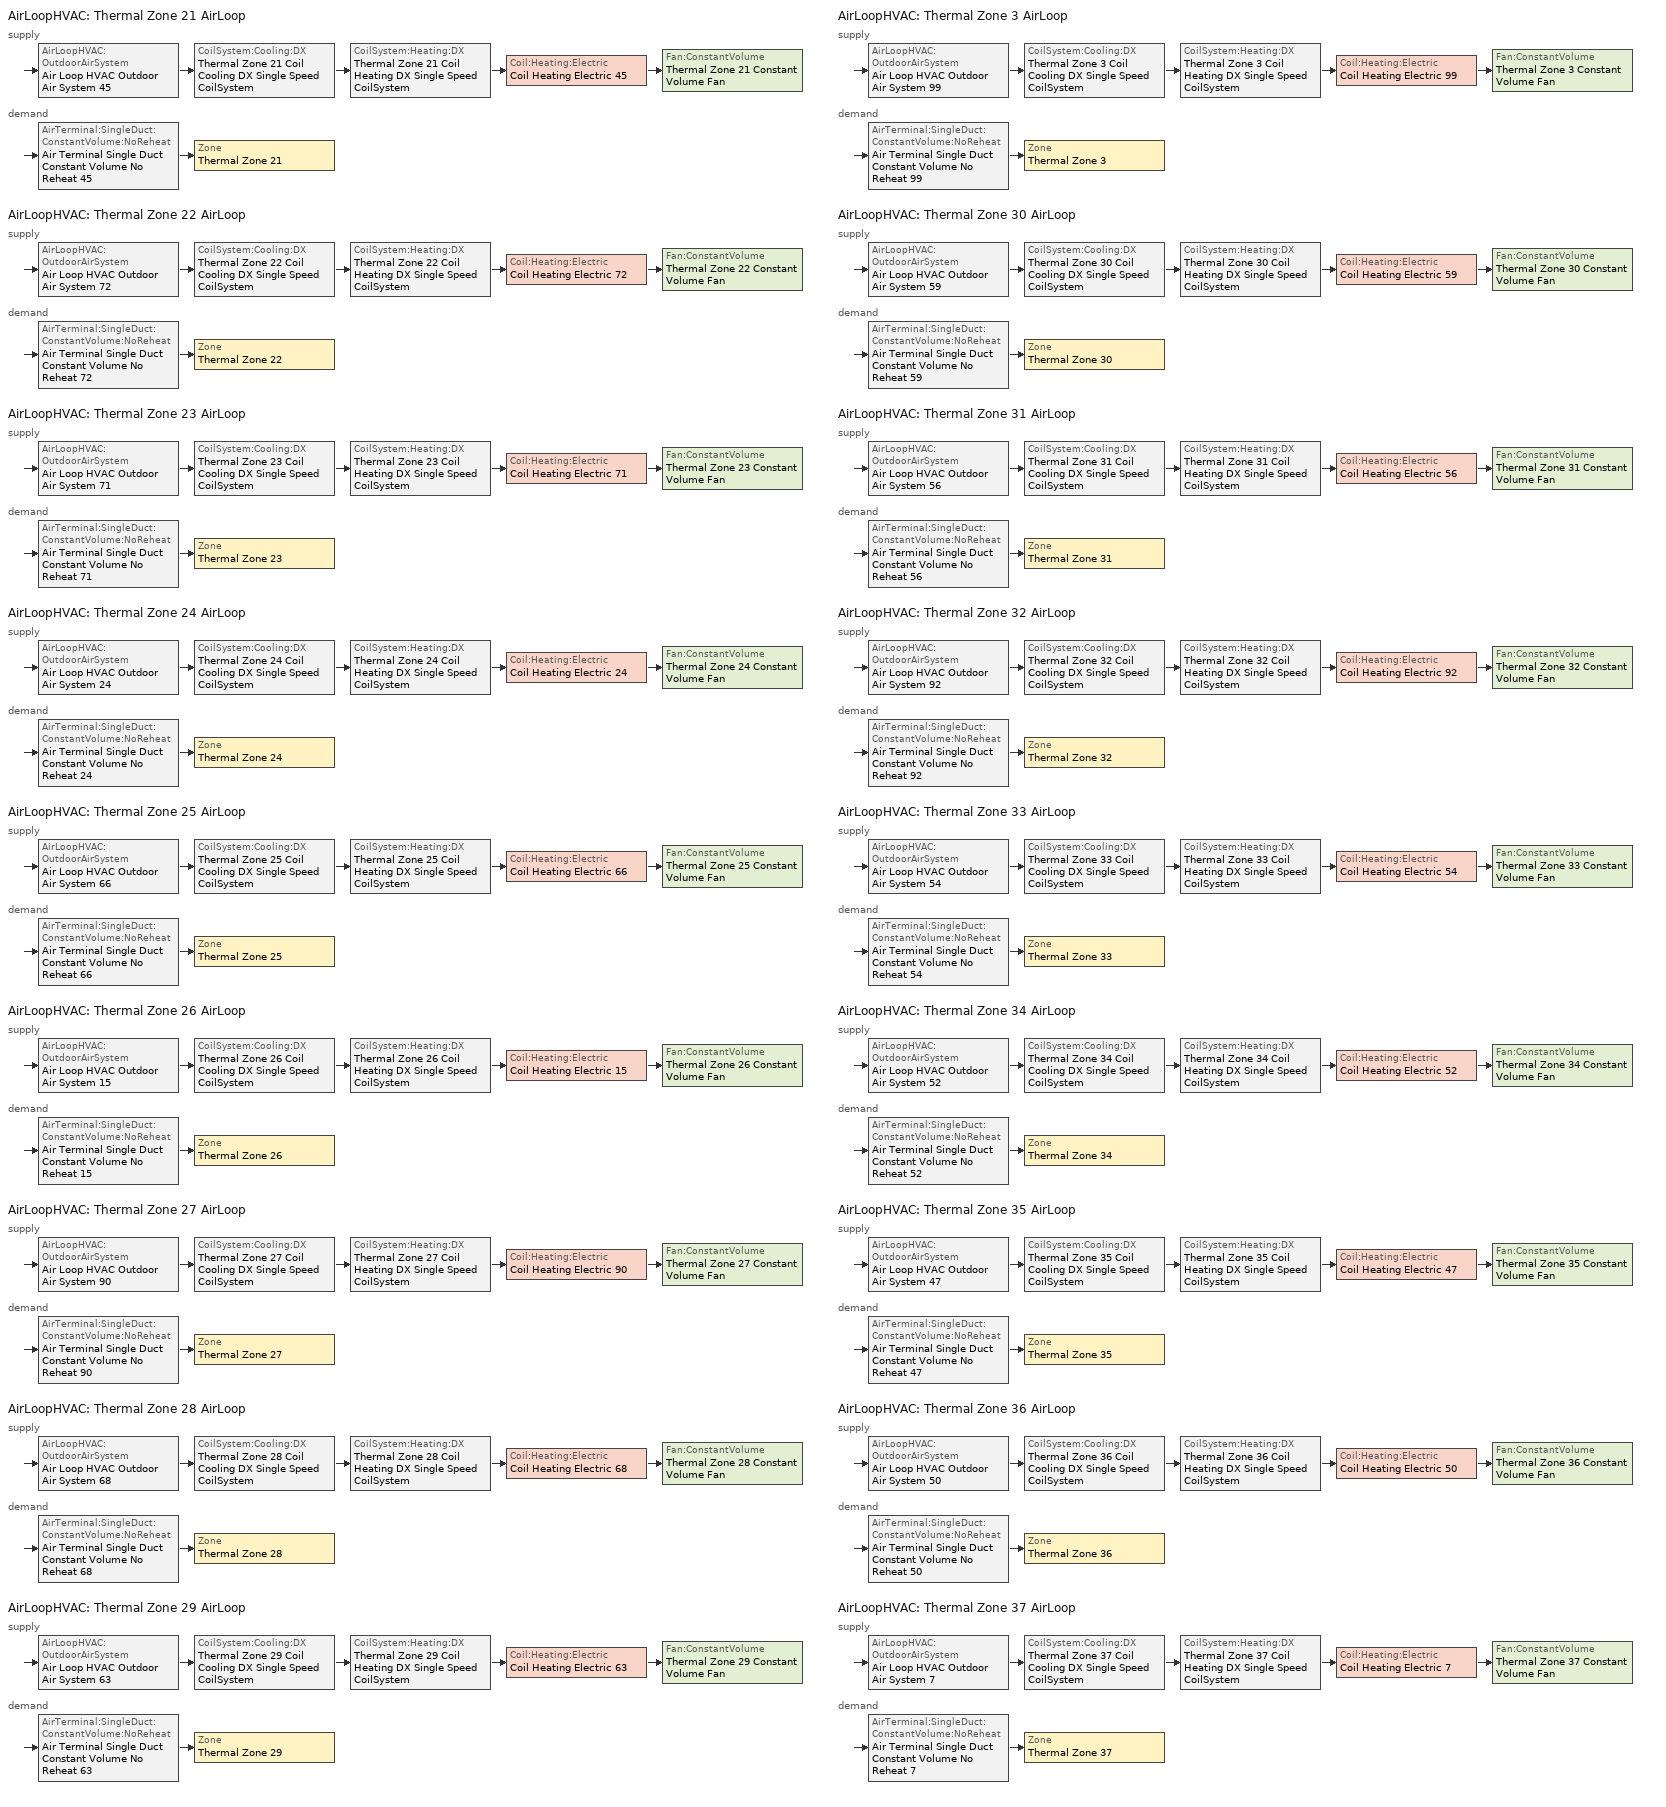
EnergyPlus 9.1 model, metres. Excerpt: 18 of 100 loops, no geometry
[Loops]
AirLoopHVAC 'Thermal Zone 21 AirLoop'
 supply: AirLoopHVAC:OutdoorAirSystem 'Air Loop HVAC Outdoor Air System 45' > CoilSystem:Cooling:DX 'Thermal Zone 21 Coil Cooling DX Single Speed CoilSystem' > CoilSystem:Heating:DX 'Thermal Zone 21 Coil Heating DX Single Speed CoilSystem' > Coil:Heating:Electric 'Coil Heating Electric 45' > Fan:ConstantVolume 'Thermal Zone 21 Constant Volume Fan'
 demand: AirTerminal:SingleDuct:ConstantVolume:NoReheat 'Air Terminal Single Duct Constant Volume No Reheat 45' > Zone 'Thermal Zone 21'
AirLoopHVAC 'Thermal Zone 22 AirLoop'
 supply: AirLoopHVAC:OutdoorAirSystem 'Air Loop HVAC Outdoor Air System 72' > CoilSystem:Cooling:DX 'Thermal Zone 22 Coil Cooling DX Single Speed CoilSystem' > CoilSystem:Heating:DX 'Thermal Zone 22 Coil Heating DX Single Speed CoilSystem' > Coil:Heating:Electric 'Coil Heating Electric 72' > Fan:ConstantVolume 'Thermal Zone 22 Constant Volume Fan'
 demand: AirTerminal:SingleDuct:ConstantVolume:NoReheat 'Air Terminal Single Duct Constant Volume No Reheat 72' > Zone 'Thermal Zone 22'
AirLoopHVAC 'Thermal Zone 23 AirLoop'
 supply: AirLoopHVAC:OutdoorAirSystem 'Air Loop HVAC Outdoor Air System 71' > CoilSystem:Cooling:DX 'Thermal Zone 23 Coil Cooling DX Single Speed CoilSystem' > CoilSystem:Heating:DX 'Thermal Zone 23 Coil Heating DX Single Speed CoilSystem' > Coil:Heating:Electric 'Coil Heating Electric 71' > Fan:ConstantVolume 'Thermal Zone 23 Constant Volume Fan'
 demand: AirTerminal:SingleDuct:ConstantVolume:NoReheat 'Air Terminal Single Duct Constant Volume No Reheat 71' > Zone 'Thermal Zone 23'
AirLoopHVAC 'Thermal Zone 24 AirLoop'
 supply: AirLoopHVAC:OutdoorAirSystem 'Air Loop HVAC Outdoor Air System 24' > CoilSystem:Cooling:DX 'Thermal Zone 24 Coil Cooling DX Single Speed CoilSystem' > CoilSystem:Heating:DX 'Thermal Zone 24 Coil Heating DX Single Speed CoilSystem' > Coil:Heating:Electric 'Coil Heating Electric 24' > Fan:ConstantVolume 'Thermal Zone 24 Constant Volume Fan'
 demand: AirTerminal:SingleDuct:ConstantVolume:NoReheat 'Air Terminal Single Duct Constant Volume No Reheat 24' > Zone 'Thermal Zone 24'
AirLoopHVAC 'Thermal Zone 25 AirLoop'
 supply: AirLoopHVAC:OutdoorAirSystem 'Air Loop HVAC Outdoor Air System 66' > CoilSystem:Cooling:DX 'Thermal Zone 25 Coil Cooling DX Single Speed CoilSystem' > CoilSystem:Heating:DX 'Thermal Zone 25 Coil Heating DX Single Speed CoilSystem' > Coil:Heating:Electric 'Coil Heating Electric 66' > Fan:ConstantVolume 'Thermal Zone 25 Constant Volume Fan'
 demand: AirTerminal:SingleDuct:ConstantVolume:NoReheat 'Air Terminal Single Duct Constant Volume No Reheat 66' > Zone 'Thermal Zone 25'
AirLoopHVAC 'Thermal Zone 26 AirLoop'
 supply: AirLoopHVAC:OutdoorAirSystem 'Air Loop HVAC Outdoor Air System 15' > CoilSystem:Cooling:DX 'Thermal Zone 26 Coil Cooling DX Single Speed CoilSystem' > CoilSystem:Heating:DX 'Thermal Zone 26 Coil Heating DX Single Speed CoilSystem' > Coil:Heating:Electric 'Coil Heating Electric 15' > Fan:ConstantVolume 'Thermal Zone 26 Constant Volume Fan'
 demand: AirTerminal:SingleDuct:ConstantVolume:NoReheat 'Air Terminal Single Duct Constant Volume No Reheat 15' > Zone 'Thermal Zone 26'
AirLoopHVAC 'Thermal Zone 27 AirLoop'
 supply: AirLoopHVAC:OutdoorAirSystem 'Air Loop HVAC Outdoor Air System 90' > CoilSystem:Cooling:DX 'Thermal Zone 27 Coil Cooling DX Single Speed CoilSystem' > CoilSystem:Heating:DX 'Thermal Zone 27 Coil Heating DX Single Speed CoilSystem' > Coil:Heating:Electric 'Coil Heating Electric 90' > Fan:ConstantVolume 'Thermal Zone 27 Constant Volume Fan'
 demand: AirTerminal:SingleDuct:ConstantVolume:NoReheat 'Air Terminal Single Duct Constant Volume No Reheat 90' > Zone 'Thermal Zone 27'
AirLoopHVAC 'Thermal Zone 28 AirLoop'
 supply: AirLoopHVAC:OutdoorAirSystem 'Air Loop HVAC Outdoor Air System 68' > CoilSystem:Cooling:DX 'Thermal Zone 28 Coil Cooling DX Single Speed CoilSystem' > CoilSystem:Heating:DX 'Thermal Zone 28 Coil Heating DX Single Speed CoilSystem' > Coil:Heating:Electric 'Coil Heating Electric 68' > Fan:ConstantVolume 'Thermal Zone 28 Constant Volume Fan'
 demand: AirTerminal:SingleDuct:ConstantVolume:NoReheat 'Air Terminal Single Duct Constant Volume No Reheat 68' > Zone 'Thermal Zone 28'
AirLoopHVAC 'Thermal Zone 29 AirLoop'
 supply: AirLoopHVAC:OutdoorAirSystem 'Air Loop HVAC Outdoor Air System 63' > CoilSystem:Cooling:DX 'Thermal Zone 29 Coil Cooling DX Single Speed CoilSystem' > CoilSystem:Heating:DX 'Thermal Zone 29 Coil Heating DX Single Speed CoilSystem' > Coil:Heating:Electric 'Coil Heating Electric 63' > Fan:ConstantVolume 'Thermal Zone 29 Constant Volume Fan'
 demand: AirTerminal:SingleDuct:ConstantVolume:NoReheat 'Air Terminal Single Duct Constant Volume No Reheat 63' > Zone 'Thermal Zone 29'
AirLoopHVAC 'Thermal Zone 3 AirLoop'
 supply: AirLoopHVAC:OutdoorAirSystem 'Air Loop HVAC Outdoor Air System 99' > CoilSystem:Cooling:DX 'Thermal Zone 3 Coil Cooling DX Single Speed CoilSystem' > CoilSystem:Heating:DX 'Thermal Zone 3 Coil Heating DX Single Speed CoilSystem' > Coil:Heating:Electric 'Coil Heating Electric 99' > Fan:ConstantVolume 'Thermal Zone 3 Constant Volume Fan'
 demand: AirTerminal:SingleDuct:ConstantVolume:NoReheat 'Air Terminal Single Duct Constant Volume No Reheat 99' > Zone 'Thermal Zone 3'
AirLoopHVAC 'Thermal Zone 30 AirLoop'
 supply: AirLoopHVAC:OutdoorAirSystem 'Air Loop HVAC Outdoor Air System 59' > CoilSystem:Cooling:DX 'Thermal Zone 30 Coil Cooling DX Single Speed CoilSystem' > CoilSystem:Heating:DX 'Thermal Zone 30 Coil Heating DX Single Speed CoilSystem' > Coil:Heating:Electric 'Coil Heating Electric 59' > Fan:ConstantVolume 'Thermal Zone 30 Constant Volume Fan'
 demand: AirTerminal:SingleDuct:ConstantVolume:NoReheat 'Air Terminal Single Duct Constant Volume No Reheat 59' > Zone 'Thermal Zone 30'
AirLoopHVAC 'Thermal Zone 31 AirLoop'
 supply: AirLoopHVAC:OutdoorAirSystem 'Air Loop HVAC Outdoor Air System 56' > CoilSystem:Cooling:DX 'Thermal Zone 31 Coil Cooling DX Single Speed CoilSystem' > CoilSystem:Heating:DX 'Thermal Zone 31 Coil Heating DX Single Speed CoilSystem' > Coil:Heating:Electric 'Coil Heating Electric 56' > Fan:ConstantVolume 'Thermal Zone 31 Constant Volume Fan'
 demand: AirTerminal:SingleDuct:ConstantVolume:NoReheat 'Air Terminal Single Duct Constant Volume No Reheat 56' > Zone 'Thermal Zone 31'
AirLoopHVAC 'Thermal Zone 32 AirLoop'
 supply: AirLoopHVAC:OutdoorAirSystem 'Air Loop HVAC Outdoor Air System 92' > CoilSystem:Cooling:DX 'Thermal Zone 32 Coil Cooling DX Single Speed CoilSystem' > CoilSystem:Heating:DX 'Thermal Zone 32 Coil Heating DX Single Speed CoilSystem' > Coil:Heating:Electric 'Coil Heating Electric 92' > Fan:ConstantVolume 'Thermal Zone 32 Constant Volume Fan'
 demand: AirTerminal:SingleDuct:ConstantVolume:NoReheat 'Air Terminal Single Duct Constant Volume No Reheat 92' > Zone 'Thermal Zone 32'
AirLoopHVAC 'Thermal Zone 33 AirLoop'
 supply: AirLoopHVAC:OutdoorAirSystem 'Air Loop HVAC Outdoor Air System 54' > CoilSystem:Cooling:DX 'Thermal Zone 33 Coil Cooling DX Single Speed CoilSystem' > CoilSystem:Heating:DX 'Thermal Zone 33 Coil Heating DX Single Speed CoilSystem' > Coil:Heating:Electric 'Coil Heating Electric 54' > Fan:ConstantVolume 'Thermal Zone 33 Constant Volume Fan'
 demand: AirTerminal:SingleDuct:ConstantVolume:NoReheat 'Air Terminal Single Duct Constant Volume No Reheat 54' > Zone 'Thermal Zone 33'
AirLoopHVAC 'Thermal Zone 34 AirLoop'
 supply: AirLoopHVAC:OutdoorAirSystem 'Air Loop HVAC Outdoor Air System 52' > CoilSystem:Cooling:DX 'Thermal Zone 34 Coil Cooling DX Single Speed CoilSystem' > CoilSystem:Heating:DX 'Thermal Zone 34 Coil Heating DX Single Speed CoilSystem' > Coil:Heating:Electric 'Coil Heating Electric 52' > Fan:ConstantVolume 'Thermal Zone 34 Constant Volume Fan'
 demand: AirTerminal:SingleDuct:ConstantVolume:NoReheat 'Air Terminal Single Duct Constant Volume No Reheat 52' > Zone 'Thermal Zone 34'
AirLoopHVAC 'Thermal Zone 35 AirLoop'
 supply: AirLoopHVAC:OutdoorAirSystem 'Air Loop HVAC Outdoor Air System 47' > CoilSystem:Cooling:DX 'Thermal Zone 35 Coil Cooling DX Single Speed CoilSystem' > CoilSystem:Heating:DX 'Thermal Zone 35 Coil Heating DX Single Speed CoilSystem' > Coil:Heating:Electric 'Coil Heating Electric 47' > Fan:ConstantVolume 'Thermal Zone 35 Constant Volume Fan'
 demand: AirTerminal:SingleDuct:ConstantVolume:NoReheat 'Air Terminal Single Duct Constant Volume No Reheat 47' > Zone 'Thermal Zone 35'
AirLoopHVAC 'Thermal Zone 36 AirLoop'
 supply: AirLoopHVAC:OutdoorAirSystem 'Air Loop HVAC Outdoor Air System 50' > CoilSystem:Cooling:DX 'Thermal Zone 36 Coil Cooling DX Single Speed CoilSystem' > CoilSystem:Heating:DX 'Thermal Zone 36 Coil Heating DX Single Speed CoilSystem' > Coil:Heating:Electric 'Coil Heating Electric 50' > Fan:ConstantVolume 'Thermal Zone 36 Constant Volume Fan'
 demand: AirTerminal:SingleDuct:ConstantVolume:NoReheat 'Air Terminal Single Duct Constant Volume No Reheat 50' > Zone 'Thermal Zone 36'
AirLoopHVAC 'Thermal Zone 37 AirLoop'
 supply: AirLoopHVAC:OutdoorAirSystem 'Air Loop HVAC Outdoor Air System 7' > CoilSystem:Cooling:DX 'Thermal Zone 37 Coil Cooling DX Single Speed CoilSystem' > CoilSystem:Heating:DX 'Thermal Zone 37 Coil Heating DX Single Speed CoilSystem' > Coil:Heating:Electric 'Coil Heating Electric 7' > Fan:ConstantVolume 'Thermal Zone 37 Constant Volume Fan'
 demand: AirTerminal:SingleDuct:ConstantVolume:NoReheat 'Air Terminal Single Duct Constant Volume No Reheat 7' > Zone 'Thermal Zone 37'
[ZoneControl:Thermostat]
Name | Zone or ZoneList | Control Type Schedule | Control 1
Thermal Zone 21 Thermostat | Thermal Zone 21 | Thermal Zone 21 Thermostat Schedule | Thermostat Setpoint Dual Setpoint 23
Thermal Zone 22 Thermostat | Thermal Zone 22 | Thermal Zone 22 Thermostat Schedule | Thermostat Setpoint Dual Setpoint 24
Thermal Zone 23 Thermostat | Thermal Zone 23 | Thermal Zone 23 Thermostat Schedule | Thermostat Setpoint Dual Setpoint 25
Thermal Zone 24 Thermostat | Thermal Zone 24 | Thermal Zone 24 Thermostat Schedule | Thermostat Setpoint Dual Setpoint 26
Thermal Zone 25 Thermostat | Thermal Zone 25 | Thermal Zone 25 Thermostat Schedule | Thermostat Setpoint Dual Setpoint 27
Thermal Zone 26 Thermostat | Thermal Zone 26 | Thermal Zone 26 Thermostat Schedule | Thermostat Setpoint Dual Setpoint 28
Thermal Zone 27 Thermostat | Thermal Zone 27 | Thermal Zone 27 Thermostat Schedule | Thermostat Setpoint Dual Setpoint 29
Thermal Zone 28 Thermostat | Thermal Zone 28 | Thermal Zone 28 Thermostat Schedule | Thermostat Setpoint Dual Setpoint 30
Thermal Zone 29 Thermostat | Thermal Zone 29 | Thermal Zone 29 Thermostat Schedule | Thermostat Setpoint Dual Setpoint 31
Thermal Zone 3 Thermostat | Thermal Zone 3 | Thermal Zone 3 Thermostat Schedule | Thermostat Setpoint Dual Setpoint 5
Thermal Zone 30 Thermostat | Thermal Zone 30 | Thermal Zone 30 Thermostat Schedule | Thermostat Setpoint Dual Setpoint 32
Thermal Zone 31 Thermostat | Thermal Zone 31 | Thermal Zone 31 Thermostat Schedule | Thermostat Setpoint Dual Setpoint 33
Thermal Zone 32 Thermostat | Thermal Zone 32 | Thermal Zone 32 Thermostat Schedule | Thermostat Setpoint Dual Setpoint 34
Thermal Zone 33 Thermostat | Thermal Zone 33 | Thermal Zone 33 Thermostat Schedule | Thermostat Setpoint Dual Setpoint 35
Thermal Zone 34 Thermostat | Thermal Zone 34 | Thermal Zone 34 Thermostat Schedule | Thermostat Setpoint Dual Setpoint 36
Thermal Zone 35 Thermostat | Thermal Zone 35 | Thermal Zone 35 Thermostat Schedule | Thermostat Setpoint Dual Setpoint 37
Thermal Zone 36 Thermostat | Thermal Zone 36 | Thermal Zone 36 Thermostat Schedule | Thermostat Setpoint Dual Setpoint 38
Thermal Zone 37 Thermostat | Thermal Zone 37 | Thermal Zone 37 Thermostat Schedule | Thermostat Setpoint Dual Setpoint 39
[ThermostatSetpoint:DualSetpoint] Heating Setpoint Temperature Schedule=Medium Office HtgSetp; Cooling Setpoint Temperature Schedule=Medium Office ClgSetp
Thermostat Setpoint Dual Setpoint 23; Thermostat Setpoint Dual Setpoint 24; Thermostat Setpoint Dual Setpoint 25; Thermostat Setpoint Dual Setpoint 26; Thermostat Setpoint Dual Setpoint 27; Thermostat Setpoint Dual Setpoint 28; Thermostat Setpoint Dual Setpoint 29; Thermostat Setpoint Dual Setpoint 30; Thermostat Setpoint Dual Setpoint 31; Thermostat Setpoint Dual Setpoint 5; Thermostat Setpoint Dual Setpoint 32; Thermostat Setpoint Dual Setpoint 33; Thermostat Setpoint Dual Setpoint 34; Thermostat Setpoint Dual Setpoint 35; Thermostat Setpoint Dual Setpoint 36; Thermostat Setpoint Dual Setpoint 37; Thermostat Setpoint Dual Setpoint 38; Thermostat Setpoint Dual Setpoint 39
[AirTerminal:SingleDuct:ConstantVolume:NoReheat] Availability Schedule=Always On Discrete; Maximum Air Flow Rate {m3/s}=AutoSize
Air Terminal Single Duct Constant Volume No Reheat 45; Air Terminal Single Duct Constant Volume No Reheat 72; Air Terminal Single Duct Constant Volume No Reheat 71; Air Terminal Single Duct Constant Volume No Reheat 24; Air Terminal Single Duct Constant Volume No Reheat 66; Air Terminal Single Duct Constant Volume No Reheat 15; Air Terminal Single Duct Constant Volume No Reheat 90; Air Terminal Single Duct Constant Volume No Reheat 68; Air Terminal Single Duct Constant Volume No Reheat 63; Air Terminal Single Duct Constant Volume No Reheat 99; Air Terminal Single Duct Constant Volume No Reheat 59; Air Terminal Single Duct Constant Volume No Reheat 56; Air Terminal Single Duct Constant Volume No Reheat 92; Air Terminal Single Duct Constant Volume No Reheat 54; Air Terminal Single Duct Constant Volume No Reheat 52; Air Terminal Single Duct Constant Volume No Reheat 47; Air Terminal Single Duct Constant Volume No Reheat 50; Air Terminal Single Duct Constant Volume No Reheat 7
[Zone equipment]
Thermal Zone 21: Air Terminal Single Duct Constant Volume No Reheat 45
Thermal Zone 22: Air Terminal Single Duct Constant Volume No Reheat 72
Thermal Zone 23: Air Terminal Single Duct Constant Volume No Reheat 71
Thermal Zone 24: Air Terminal Single Duct Constant Volume No Reheat 24
Thermal Zone 25: Air Terminal Single Duct Constant Volume No Reheat 66
Thermal Zone 26: Air Terminal Single Duct Constant Volume No Reheat 15
Thermal Zone 27: Air Terminal Single Duct Constant Volume No Reheat 90
Thermal Zone 28: Air Terminal Single Duct Constant Volume No Reheat 68
Thermal Zone 29: Air Terminal Single Duct Constant Volume No Reheat 63
Thermal Zone 3: Air Terminal Single Duct Constant Volume No Reheat 99
Thermal Zone 30: Air Terminal Single Duct Constant Volume No Reheat 59
Thermal Zone 31: Air Terminal Single Duct Constant Volume No Reheat 56
Thermal Zone 32: Air Terminal Single Duct Constant Volume No Reheat 92
Thermal Zone 33: Air Terminal Single Duct Constant Volume No Reheat 54
Thermal Zone 34: Air Terminal Single Duct Constant Volume No Reheat 52
Thermal Zone 35: Air Terminal Single Duct Constant Volume No Reheat 47
Thermal Zone 36: Air Terminal Single Duct Constant Volume No Reheat 50
Thermal Zone 37: Air Terminal Single Duct Constant Volume No Reheat 7
[Sizing:Zone] Zone Cooling Design Supply Air Temperature Input Method=SupplyAirTemperature; Zone Cooling Design Supply Air Temperature {C}=14; Zone Cooling Design Supply Air Temperature Difference {deltaC}=11.11; Zone Heating Design Supply Air Temperature Input Method=SupplyAirTemperature; Zone Heating Design Supply Air Temperature {C}=40; Zone Heating Design Supply Air Temperature Difference {deltaC}=11.11; Zone Cooling Design Supply Air Humidity Ratio {kgWater/kgDryAir}=0.0085; Zone Heating Design Supply Air Humidity Ratio {kgWater/kgDryAir}=0.008; Design Specification Outdoor Air Object=90.1-2010 - Office - OpenOffice Ventilation; Zone Heating Sizing Factor=1.25; Zone Cooling Sizing Factor=1.15; Cooling Design Air Flow Method=DesignDay; Cooling Design Air Flow Rate {m3/s}=0; Cooling Minimum Air Flow per Zone Floor Area {m3/s-m2}=0.000762; Cooling Minimum Air Flow {m3/s}=0; Cooling Minimum Air Flow Fraction=0; Heating Design Air Flow Method=DesignDay; Heating Design Air Flow Rate {m3/s}=0; Heating Maximum Air Flow per Zone Floor Area {m3/s-m2}=0.002032; Heating Maximum Air Flow {m3/s}=0.141576; Heating Maximum Air Flow Fraction=0.3; Account for Dedicated Outdoor Air System=No
Name | Design Specification Zone Air Distribution Object
Thermal Zone 21 | Thermal Zone 21 Design Spec Zone Air Dist
Thermal Zone 22 | Thermal Zone 22 Design Spec Zone Air Dist
Thermal Zone 23 | Thermal Zone 23 Design Spec Zone Air Dist
Thermal Zone 24 | Thermal Zone 24 Design Spec Zone Air Dist
Thermal Zone 25 | Thermal Zone 25 Design Spec Zone Air Dist
Thermal Zone 26 | Thermal Zone 26 Design Spec Zone Air Dist
Thermal Zone 27 | Thermal Zone 27 Design Spec Zone Air Dist
Thermal Zone 28 | Thermal Zone 28 Design Spec Zone Air Dist
Thermal Zone 29 | Thermal Zone 29 Design Spec Zone Air Dist
Thermal Zone 3 | Thermal Zone 3 Design Spec Zone Air Dist
Thermal Zone 30 | Thermal Zone 30 Design Spec Zone Air Dist
Thermal Zone 31 | Thermal Zone 31 Design Spec Zone Air Dist
Thermal Zone 32 | Thermal Zone 32 Design Spec Zone Air Dist
Thermal Zone 33 | Thermal Zone 33 Design Spec Zone Air Dist
Thermal Zone 34 | Thermal Zone 34 Design Spec Zone Air Dist
Thermal Zone 35 | Thermal Zone 35 Design Spec Zone Air Dist
Thermal Zone 36 | Thermal Zone 36 Design Spec Zone Air Dist
Thermal Zone 37 | Thermal Zone 37 Design Spec Zone Air Dist
[DesignSpecification:ZoneAirDistribution] Zone Air Distribution Effectiveness in Cooling Mode=1; Zone Air Distribution Effectiveness in Heating Mode=1
Thermal Zone 21 Design Spec Zone Air Dist; Thermal Zone 22 Design Spec Zone Air Dist; Thermal Zone 23 Design Spec Zone Air Dist; Thermal Zone 24 Design Spec Zone Air Dist; Thermal Zone 25 Design Spec Zone Air Dist; Thermal Zone 26 Design Spec Zone Air Dist; Thermal Zone 27 Design Spec Zone Air Dist; Thermal Zone 28 Design Spec Zone Air Dist; Thermal Zone 29 Design Spec Zone Air Dist; Thermal Zone 3 Design Spec Zone Air Dist; Thermal Zone 30 Design Spec Zone Air Dist; Thermal Zone 31 Design Spec Zone Air Dist; Thermal Zone 32 Design Spec Zone Air Dist; Thermal Zone 33 Design Spec Zone Air Dist; Thermal Zone 34 Design Spec Zone Air Dist; Thermal Zone 35 Design Spec Zone Air Dist; Thermal Zone 36 Design Spec Zone Air Dist; Thermal Zone 37 Design Spec Zone Air Dist
[Controller:MechanicalVentilation] Availability Schedule=Always On Discrete; Demand Controlled Ventilation=No; System Outdoor Air Method=ZoneSum; Design Specification Outdoor Air Object Name 1=90.1-2010 - Office - OpenOffice Ventilation
Name | Zone 1 | Design Specification Zone Air Distribution Object Name 1
Controller Mechanical Ventilation 45 | Thermal Zone 21 | Thermal Zone 21 Design Spec Zone Air Dist
Controller Mechanical Ventilation 72 | Thermal Zone 22 | Thermal Zone 22 Design Spec Zone Air Dist
Controller Mechanical Ventilation 71 | Thermal Zone 23 | Thermal Zone 23 Design Spec Zone Air Dist
Controller Mechanical Ventilation 24 | Thermal Zone 24 | Thermal Zone 24 Design Spec Zone Air Dist
Controller Mechanical Ventilation 66 | Thermal Zone 25 | Thermal Zone 25 Design Spec Zone Air Dist
Controller Mechanical Ventilation 15 | Thermal Zone 26 | Thermal Zone 26 Design Spec Zone Air Dist
Controller Mechanical Ventilation 90 | Thermal Zone 27 | Thermal Zone 27 Design Spec Zone Air Dist
Controller Mechanical Ventilation 68 | Thermal Zone 28 | Thermal Zone 28 Design Spec Zone Air Dist
Controller Mechanical Ventilation 63 | Thermal Zone 29 | Thermal Zone 29 Design Spec Zone Air Dist
Controller Mechanical Ventilation 99 | Thermal Zone 3 | Thermal Zone 3 Design Spec Zone Air Dist
Controller Mechanical Ventilation 59 | Thermal Zone 30 | Thermal Zone 30 Design Spec Zone Air Dist
Controller Mechanical Ventilation 56 | Thermal Zone 31 | Thermal Zone 31 Design Spec Zone Air Dist
Controller Mechanical Ventilation 92 | Thermal Zone 32 | Thermal Zone 32 Design Spec Zone Air Dist
Controller Mechanical Ventilation 54 | Thermal Zone 33 | Thermal Zone 33 Design Spec Zone Air Dist
Controller Mechanical Ventilation 52 | Thermal Zone 34 | Thermal Zone 34 Design Spec Zone Air Dist
Controller Mechanical Ventilation 47 | Thermal Zone 35 | Thermal Zone 35 Design Spec Zone Air Dist
Controller Mechanical Ventilation 50 | Thermal Zone 36 | Thermal Zone 36 Design Spec Zone Air Dist
Controller Mechanical Ventilation 7 | Thermal Zone 37 | Thermal Zone 37 Design Spec Zone Air Dist
[DesignSpecification:OutdoorAir]
90.1-2010 - Office - OpenOffice Ventilation: Outdoor Air Method=Sum; Outdoor Air Flow per Person {m3/s-person}=0.00235974; Outdoor Air Flow per Zone Floor Area {m3/s-m2}=0.0003048; Outdoor Air Flow per Zone {m3/s}=0; Outdoor Air Flow Air Changes per Hour {1/hr}=0
[AirLoopHVAC] Design Supply Air Flow Rate {m3/s}=AutoSize
Thermal Zone 21 AirLoop; Thermal Zone 22 AirLoop; Thermal Zone 23 AirLoop; Thermal Zone 24 AirLoop; Thermal Zone 25 AirLoop; Thermal Zone 26 AirLoop; Thermal Zone 27 AirLoop; Thermal Zone 28 AirLoop; Thermal Zone 29 AirLoop; Thermal Zone 3 AirLoop; Thermal Zone 30 AirLoop; Thermal Zone 31 AirLoop; Thermal Zone 32 AirLoop; Thermal Zone 33 AirLoop; Thermal Zone 34 AirLoop; Thermal Zone 35 AirLoop; Thermal Zone 36 AirLoop; Thermal Zone 37 AirLoop
[Sizing:System] Type of Load to Size On=Sensible; Design Outdoor Air Flow Rate {m3/s}=Autosize; Central Heating Maximum System Air Flow Ratio=1; Preheat Design Temperature {C}=7; Preheat Design Humidity Ratio {kgWater/kgDryAir}=0.008; Precool Design Temperature {C}=12.8; Precool Design Humidity Ratio {kgWater/kgDryAir}=0.008; Central Cooling Design Supply Air Temperature {C}=12.8; Central Heating Design Supply Air Temperature {C}=40; Type of Zone Sum to Use=NonCoincident; 100% Outdoor Air in Cooling=Yes; 100% Outdoor Air in Heating=Yes; Central Cooling Design Supply Air Humidity Ratio {kgWater/kgDryAir}=0.0085; Central Heating Design Supply Air Humidity Ratio {kgWater/kgDryAir}=0.008; Cooling Supply Air Flow Rate Method=DesignDay; Cooling Supply Air Flow Rate {m3/s}=0; Cooling Supply Air Flow Rate Per Floor Area {m3/s-m2}=0.00996765; Cooling Fraction of Autosized Cooling Supply Air Flow Rate=1; Cooling Supply Air Flow Rate Per Unit Cooling Capacity {m3/s-W}=3.94755e-05; Heating Supply Air Flow Rate Method=DesignDay; Heating Supply Air Flow Rate {m3/s}=0; Heating Supply Air Flow Rate Per Floor Area {m3/s-m2}=0.00996765; Heating Fraction of Autosized Heating Supply Air Flow Rate=1; Heating Fraction of Autosized Cooling Supply Air Flow Rate=1; Heating Supply Air Flow Rate Per Unit Heating Capacity {m3/s-W}=3.15882e-05; System Outdoor Air Method=ZoneSum; Zone Maximum Outdoor Air Fraction=1; Cooling Design Capacity Method=CoolingDesignCapacity; Cooling Design Capacity {W}=Autosize; Cooling Design Capacity Per Floor Area {W/m2}=234.7; Fraction of Autosized Cooling Design Capacity=1; Heating Design Capacity Method=HeatingDesignCapacity; Heating Design Capacity {W}=Autosize; Heating Design Capacity Per Floor Area {W/m2}=157; Fraction of Autosized Heating Design Capacity=1; Central Cooling Capacity Control Method=OnOff
Thermal Zone 21 AirLoop; Thermal Zone 22 AirLoop; Thermal Zone 23 AirLoop; Thermal Zone 24 AirLoop; Thermal Zone 25 AirLoop; Thermal Zone 26 AirLoop; Thermal Zone 27 AirLoop; Thermal Zone 28 AirLoop; Thermal Zone 29 AirLoop; Thermal Zone 3 AirLoop; Thermal Zone 30 AirLoop; Thermal Zone 31 AirLoop; Thermal Zone 32 AirLoop; Thermal Zone 33 AirLoop; Thermal Zone 34 AirLoop; Thermal Zone 35 AirLoop; Thermal Zone 36 AirLoop; Thermal Zone 37 AirLoop
[Controller:OutdoorAir] Minimum Outdoor Air Flow Rate {m3/s}=0; Maximum Outdoor Air Flow Rate {m3/s}=Autosize; Economizer Control Type=NoEconomizer; Economizer Control Action Type=ModulateFlow; Economizer Maximum Limit Dry-Bulb Temperature {C}=28; Economizer Maximum Limit Enthalpy {J/kg}=64000; Economizer Minimum Limit Dry-Bulb Temperature {C}=-100; Lockout Type=NoLockout; Minimum Limit Type=FixedMinimum; High Humidity Control=No; Control High Indoor Humidity Based on Outdoor Humidity Ratio=Yes; Heat Recovery Bypass Control Type=BypassWhenWithinEconomizerLimits
Name | Mechanical Ventilation Controller
Controller Outdoor Air 45 | Controller Mechanical Ventilation 45
Controller Outdoor Air 72 | Controller Mechanical Ventilation 72
Controller Outdoor Air 71 | Controller Mechanical Ventilation 71
Controller Outdoor Air 24 | Controller Mechanical Ventilation 24
Controller Outdoor Air 66 | Controller Mechanical Ventilation 66
Controller Outdoor Air 15 | Controller Mechanical Ventilation 15
Controller Outdoor Air 90 | Controller Mechanical Ventilation 90
Controller Outdoor Air 68 | Controller Mechanical Ventilation 68
Controller Outdoor Air 63 | Controller Mechanical Ventilation 63
Controller Outdoor Air 99 | Controller Mechanical Ventilation 99
Controller Outdoor Air 59 | Controller Mechanical Ventilation 59
Controller Outdoor Air 56 | Controller Mechanical Ventilation 56
Controller Outdoor Air 92 | Controller Mechanical Ventilation 92
Controller Outdoor Air 54 | Controller Mechanical Ventilation 54
Controller Outdoor Air 52 | Controller Mechanical Ventilation 52
Controller Outdoor Air 47 | Controller Mechanical Ventilation 47
Controller Outdoor Air 50 | Controller Mechanical Ventilation 50
Controller Outdoor Air 7 | Controller Mechanical Ventilation 7
[SetpointManager:MixedAir] Control Variable=Temperature
Node 680 OS Default SPM; Node 681 OS Default SPM; Node 682 OS Default SPM; Node 683 OS Default SPM; Node 1031 OS Default SPM; Node 1032 OS Default SPM; Node 1033 OS Default SPM; Node 1034 OS Default SPM; Node 1018 OS Default SPM; Node 1019 OS Default SPM; Node 1020 OS Default SPM; Node 1021 OS Default SPM; Node 407 OS Default SPM; Node 408 OS Default SPM; Node 409 OS Default SPM; Node 410 OS Default SPM; Node 953 OS Default SPM; Node 954 OS Default SPM; Node 955 OS Default SPM; Node 956 OS Default SPM; Node 290 OS Default SPM; Node 291 OS Default SPM; Node 292 OS Default SPM; Node 293 OS Default SPM; Node 1265 OS Default SPM; Node 1266 OS Default SPM; Node 1267 OS Default SPM; Node 1268 OS Default SPM; Node 979 OS Default SPM; Node 980 OS Default SPM; Node 981 OS Default SPM; Node 982 OS Default SPM; Node 914 OS Default SPM; Node 915 OS Default SPM; Node 916 OS Default SPM; Node 917 OS Default SPM; Node 1382 OS Default SPM; Node 1383 OS Default SPM; Node 1384 OS Default SPM; Node 1385 OS Default SPM; Node 862 OS Default SPM; Node 863 OS Default SPM; Node 864 OS Default SPM; Node 865 OS Default SPM; Node 823 OS Default SPM; Node 824 OS Default SPM; Node 825 OS Default SPM; Node 826 OS Default SPM; Node 1291 OS Default SPM; Node 1292 OS Default SPM; Node 1293 OS Default SPM; Node 1294 OS Default SPM; Node 797 OS Default SPM; Node 798 OS Default SPM; Node 799 OS Default SPM; Node 800 OS Default SPM; Node 771 OS Default SPM; Node 772 OS Default SPM; Node 773 OS Default SPM; Node 774 OS Default SPM; Node 706 OS Default SPM; Node 707 OS Default SPM; Node 708 OS Default SPM; Node 709 OS Default SPM; Node 745 OS Default SPM; Node 746 OS Default SPM; Node 747 OS Default SPM; Node 748 OS Default SPM; Node 186 OS Default SPM; Node 187 OS Default SPM; Node 188 OS Default SPM; Node 189 OS Default SPM
[CoilSystem:Cooling:DX] Availability Schedule=Always On Discrete
Name | Cooling Coil
Thermal Zone 21 Coil Cooling DX Single Speed CoilSystem | Thermal Zone 21 Coil Cooling DX Single Speed
Thermal Zone 22 Coil Cooling DX Single Speed CoilSystem | Thermal Zone 22 Coil Cooling DX Single Speed
Thermal Zone 23 Coil Cooling DX Single Speed CoilSystem | Thermal Zone 23 Coil Cooling DX Single Speed
Thermal Zone 24 Coil Cooling DX Single Speed CoilSystem | Thermal Zone 24 Coil Cooling DX Single Speed
Thermal Zone 25 Coil Cooling DX Single Speed CoilSystem | Thermal Zone 25 Coil Cooling DX Single Speed
Thermal Zone 26 Coil Cooling DX Single Speed CoilSystem | Thermal Zone 26 Coil Cooling DX Single Speed
Thermal Zone 27 Coil Cooling DX Single Speed CoilSystem | Thermal Zone 27 Coil Cooling DX Single Speed
Thermal Zone 28 Coil Cooling DX Single Speed CoilSystem | Thermal Zone 28 Coil Cooling DX Single Speed
Thermal Zone 29 Coil Cooling DX Single Speed CoilSystem | Thermal Zone 29 Coil Cooling DX Single Speed
Thermal Zone 3 Coil Cooling DX Single Speed CoilSystem | Thermal Zone 3 Coil Cooling DX Single Speed
Thermal Zone 30 Coil Cooling DX Single Speed CoilSystem | Thermal Zone 30 Coil Cooling DX Single Speed
Thermal Zone 31 Coil Cooling DX Single Speed CoilSystem | Thermal Zone 31 Coil Cooling DX Single Speed
Thermal Zone 32 Coil Cooling DX Single Speed CoilSystem | Thermal Zone 32 Coil Cooling DX Single Speed
Thermal Zone 33 Coil Cooling DX Single Speed CoilSystem | Thermal Zone 33 Coil Cooling DX Single Speed
Thermal Zone 34 Coil Cooling DX Single Speed CoilSystem | Thermal Zone 34 Coil Cooling DX Single Speed
Thermal Zone 35 Coil Cooling DX Single Speed CoilSystem | Thermal Zone 35 Coil Cooling DX Single Speed
Thermal Zone 36 Coil Cooling DX Single Speed CoilSystem | Thermal Zone 36 Coil Cooling DX Single Speed
Thermal Zone 37 Coil Cooling DX Single Speed CoilSystem | Thermal Zone 37 Coil Cooling DX Single Speed
[Coil:Cooling:DX:SingleSpeed] Availability Schedule=Always On Discrete; Gross Rated Total Cooling Capacity {W}=Autosize; Gross Rated Sensible Heat Ratio=Autosize; Gross Rated Cooling COP {W/W}=3.1; Rated Air Flow Rate {m3/s}=Autosize; Rated Evaporator Fan Power Per Volume Flow Rate {W/(m3/s)}=773.3; Condenser Type=AirCooled; Evaporative Condenser Effectiveness=0; Evaporative Condenser Air Flow Rate {m3/s}=Autosize; Evaporative Condenser Pump Rated Power Consumption {W}=Autosize; Crankcase Heater Capacity {W}=0; Maximum Outdoor Dry-Bulb Temperature for Crankcase Heater Operation {C}=0; Basin Heater Capacity {W/K}=0; Basin Heater Setpoint Temperature {C}=10
Name | Total Cooling Capacity Function of Temperature Curve | Total Cooling Capacity Function of Flow Fraction Curve | Energy Input Ratio Function of Temperature Curve | Energy Input Ratio Function of Flow Fraction Curve | Part Load Fraction Correlation Curve
Thermal Zone 21 Coil Cooling DX Single Speed | Curve Biquadratic 89 | Curve Quadratic 221 | Curve Biquadratic 90 | Curve Quadratic 222 | Curve Quadratic 223
Thermal Zone 22 Coil Cooling DX Single Speed | Curve Biquadratic 143 | Curve Quadratic 356 | Curve Biquadratic 144 | Curve Quadratic 357 | Curve Quadratic 358
Thermal Zone 23 Coil Cooling DX Single Speed | Curve Biquadratic 141 | Curve Quadratic 351 | Curve Biquadratic 142 | Curve Quadratic 352 | Curve Quadratic 353
Thermal Zone 24 Coil Cooling DX Single Speed | Curve Biquadratic 47 | Curve Quadratic 116 | Curve Biquadratic 48 | Curve Quadratic 117 | Curve Quadratic 118
Thermal Zone 25 Coil Cooling DX Single Speed | Curve Biquadratic 131 | Curve Quadratic 326 | Curve Biquadratic 132 | Curve Quadratic 327 | Curve Quadratic 328
Thermal Zone 26 Coil Cooling DX Single Speed | Curve Biquadratic 29 | Curve Quadratic 71 | Curve Biquadratic 30 | Curve Quadratic 72 | Curve Quadratic 73
Thermal Zone 27 Coil Cooling DX Single Speed | Curve Biquadratic 179 | Curve Quadratic 446 | Curve Biquadratic 180 | Curve Quadratic 447 | Curve Quadratic 448
Thermal Zone 28 Coil Cooling DX Single Speed | Curve Biquadratic 135 | Curve Quadratic 336 | Curve Biquadratic 136 | Curve Quadratic 337 | Curve Quadratic 338
Thermal Zone 29 Coil Cooling DX Single Speed | Curve Biquadratic 125 | Curve Quadratic 311 | Curve Biquadratic 126 | Curve Quadratic 312 | Curve Quadratic 313
Thermal Zone 3 Coil Cooling DX Single Speed | Curve Biquadratic 197 | Curve Quadratic 491 | Curve Biquadratic 198 | Curve Quadratic 492 | Curve Quadratic 493
Thermal Zone 30 Coil Cooling DX Single Speed | Curve Biquadratic 117 | Curve Quadratic 291 | Curve Biquadratic 118 | Curve Quadratic 292 | Curve Quadratic 293
Thermal Zone 31 Coil Cooling DX Single Speed | Curve Biquadratic 111 | Curve Quadratic 276 | Curve Biquadratic 112 | Curve Quadratic 277 | Curve Quadratic 278
Thermal Zone 32 Coil Cooling DX Single Speed | Curve Biquadratic 183 | Curve Quadratic 456 | Curve Biquadratic 184 | Curve Quadratic 457 | Curve Quadratic 458
Thermal Zone 33 Coil Cooling DX Single Speed | Curve Biquadratic 107 | Curve Quadratic 266 | Curve Biquadratic 108 | Curve Quadratic 267 | Curve Quadratic 268
Thermal Zone 34 Coil Cooling DX Single Speed | Curve Biquadratic 103 | Curve Quadratic 256 | Curve Biquadratic 104 | Curve Quadratic 257 | Curve Quadratic 258
Thermal Zone 35 Coil Cooling DX Single Speed | Curve Biquadratic 93 | Curve Quadratic 231 | Curve Biquadratic 94 | Curve Quadratic 232 | Curve Quadratic 233
Thermal Zone 36 Coil Cooling DX Single Speed | Curve Biquadratic 99 | Curve Quadratic 246 | Curve Biquadratic 100 | Curve Quadratic 247 | Curve Quadratic 248
Thermal Zone 37 Coil Cooling DX Single Speed | Curve Biquadratic 13 | Curve Quadratic 31 | Curve Biquadratic 14 | Curve Quadratic 32 | Curve Quadratic 33
[CoilSystem:Heating:DX] Availability Schedule=Always On Discrete
Name | Heating Coil
Thermal Zone 21 Coil Heating DX Single Speed CoilSystem | Thermal Zone 21 Coil Heating DX Single Speed
Thermal Zone 22 Coil Heating DX Single Speed CoilSystem | Thermal Zone 22 Coil Heating DX Single Speed
Thermal Zone 23 Coil Heating DX Single Speed CoilSystem | Thermal Zone 23 Coil Heating DX Single Speed
Thermal Zone 24 Coil Heating DX Single Speed CoilSystem | Thermal Zone 24 Coil Heating DX Single Speed
Thermal Zone 25 Coil Heating DX Single Speed CoilSystem | Thermal Zone 25 Coil Heating DX Single Speed
Thermal Zone 26 Coil Heating DX Single Speed CoilSystem | Thermal Zone 26 Coil Heating DX Single Speed
Thermal Zone 27 Coil Heating DX Single Speed CoilSystem | Thermal Zone 27 Coil Heating DX Single Speed
Thermal Zone 28 Coil Heating DX Single Speed CoilSystem | Thermal Zone 28 Coil Heating DX Single Speed
Thermal Zone 29 Coil Heating DX Single Speed CoilSystem | Thermal Zone 29 Coil Heating DX Single Speed
Thermal Zone 3 Coil Heating DX Single Speed CoilSystem | Thermal Zone 3 Coil Heating DX Single Speed
Thermal Zone 30 Coil Heating DX Single Speed CoilSystem | Thermal Zone 30 Coil Heating DX Single Speed
Thermal Zone 31 Coil Heating DX Single Speed CoilSystem | Thermal Zone 31 Coil Heating DX Single Speed
Thermal Zone 32 Coil Heating DX Single Speed CoilSystem | Thermal Zone 32 Coil Heating DX Single Speed
Thermal Zone 33 Coil Heating DX Single Speed CoilSystem | Thermal Zone 33 Coil Heating DX Single Speed
Thermal Zone 34 Coil Heating DX Single Speed CoilSystem | Thermal Zone 34 Coil Heating DX Single Speed
Thermal Zone 35 Coil Heating DX Single Speed CoilSystem | Thermal Zone 35 Coil Heating DX Single Speed
Thermal Zone 36 Coil Heating DX Single Speed CoilSystem | Thermal Zone 36 Coil Heating DX Single Speed
Thermal Zone 37 Coil Heating DX Single Speed CoilSystem | Thermal Zone 37 Coil Heating DX Single Speed
[Coil:Heating:DX:SingleSpeed] Availability Schedule=Always On Discrete; Gross Rated Heating Capacity {W}=Autosize; Gross Rated Heating COP {W/W}=3.1; Rated Air Flow Rate {m3/s}=Autosize; Rated Supply Fan Power Per Volume Flow Rate {W/(m3/s)}=773.3; Minimum Outdoor Dry-Bulb Temperature for Compressor Operation {C}=-8; Maximum Outdoor Dry-Bulb Temperature for Defrost Operation {C}=5; Crankcase Heater Capacity {W}=0; Maximum Outdoor Dry-Bulb Temperature for Crankcase Heater Operation {C}=10; Defrost Strategy=Resistive; Defrost Control=Timed; Defrost Time Period Fraction=0.166667; Resistive Defrost Heater Capacity {W}=2000
Name | Heating Capacity Function of Temperature Curve | Heating Capacity Function of Flow Fraction Curve | Energy Input Ratio Function of Temperature Curve | Energy Input Ratio Function of Flow Fraction Curve | Part Load Fraction Correlation Curve
Thermal Zone 21 Coil Heating DX Single Speed | Curve Cubic 133 | Curve Cubic 134 | Curve Cubic 135 | Curve Quadratic 224 | Curve Quadratic 225
Thermal Zone 22 Coil Heating DX Single Speed | Curve Cubic 214 | Curve Cubic 215 | Curve Cubic 216 | Curve Quadratic 359 | Curve Quadratic 360
Thermal Zone 23 Coil Heating DX Single Speed | Curve Cubic 211 | Curve Cubic 212 | Curve Cubic 213 | Curve Quadratic 354 | Curve Quadratic 355
Thermal Zone 24 Coil Heating DX Single Speed | Curve Cubic 70 | Curve Cubic 71 | Curve Cubic 72 | Curve Quadratic 119 | Curve Quadratic 120
Thermal Zone 25 Coil Heating DX Single Speed | Curve Cubic 196 | Curve Cubic 197 | Curve Cubic 198 | Curve Quadratic 329 | Curve Quadratic 330
Thermal Zone 26 Coil Heating DX Single Speed | Curve Cubic 43 | Curve Cubic 44 | Curve Cubic 45 | Curve Quadratic 74 | Curve Quadratic 75
Thermal Zone 27 Coil Heating DX Single Speed | Curve Cubic 268 | Curve Cubic 269 | Curve Cubic 270 | Curve Quadratic 449 | Curve Quadratic 450
Thermal Zone 28 Coil Heating DX Single Speed | Curve Cubic 202 | Curve Cubic 203 | Curve Cubic 204 | Curve Quadratic 339 | Curve Quadratic 340
Thermal Zone 29 Coil Heating DX Single Speed | Curve Cubic 187 | Curve Cubic 188 | Curve Cubic 189 | Curve Quadratic 314 | Curve Quadratic 315
Thermal Zone 3 Coil Heating DX Single Speed | Curve Cubic 295 | Curve Cubic 296 | Curve Cubic 297 | Curve Quadratic 494 | Curve Quadratic 495
Thermal Zone 30 Coil Heating DX Single Speed | Curve Cubic 175 | Curve Cubic 176 | Curve Cubic 177 | Curve Quadratic 294 | Curve Quadratic 295
Thermal Zone 31 Coil Heating DX Single Speed | Curve Cubic 166 | Curve Cubic 167 | Curve Cubic 168 | Curve Quadratic 279 | Curve Quadratic 280
Thermal Zone 32 Coil Heating DX Single Speed | Curve Cubic 274 | Curve Cubic 275 | Curve Cubic 276 | Curve Quadratic 459 | Curve Quadratic 460
Thermal Zone 33 Coil Heating DX Single Speed | Curve Cubic 160 | Curve Cubic 161 | Curve Cubic 162 | Curve Quadratic 269 | Curve Quadratic 270
Thermal Zone 34 Coil Heating DX Single Speed | Curve Cubic 154 | Curve Cubic 155 | Curve Cubic 156 | Curve Quadratic 259 | Curve Quadratic 260
Thermal Zone 35 Coil Heating DX Single Speed | Curve Cubic 139 | Curve Cubic 140 | Curve Cubic 141 | Curve Quadratic 234 | Curve Quadratic 235
Thermal Zone 36 Coil Heating DX Single Speed | Curve Cubic 148 | Curve Cubic 149 | Curve Cubic 150 | Curve Quadratic 249 | Curve Quadratic 250
Thermal Zone 37 Coil Heating DX Single Speed | Curve Cubic 19 | Curve Cubic 20 | Curve Cubic 21 | Curve Quadratic 34 | Curve Quadratic 35
[Coil:Heating:Electric] Availability Schedule=Always On Discrete; Efficiency=1; Nominal Capacity {W}=Autosize
Coil Heating Electric 45; Coil Heating Electric 72; Coil Heating Electric 71; Coil Heating Electric 24; Coil Heating Electric 66; Coil Heating Electric 15; Coil Heating Electric 90; Coil Heating Electric 68; Coil Heating Electric 63; Coil Heating Electric 99; Coil Heating Electric 59; Coil Heating Electric 56; Coil Heating Electric 92; Coil Heating Electric 54; Coil Heating Electric 52; Coil Heating Electric 47; Coil Heating Electric 50; Coil Heating Electric 7
[Fan:ConstantVolume] Availability Schedule=Always On Discrete; Fan Total Efficiency=0.7; Pressure Rise {Pa}=500; Maximum Flow Rate {m3/s}=AutoSize; Motor Efficiency=0.9; Motor In Airstream Fraction=1
Thermal Zone 21 Constant Volume Fan; Thermal Zone 22 Constant Volume Fan; Thermal Zone 23 Constant Volume Fan; Thermal Zone 24 Constant Volume Fan; Thermal Zone 25 Constant Volume Fan; Thermal Zone 26 Constant Volume Fan; Thermal Zone 27 Constant Volume Fan; Thermal Zone 28 Constant Volume Fan; Thermal Zone 29 Constant Volume Fan; Thermal Zone 3 Constant Volume Fan; Thermal Zone 30 Constant Volume Fan; Thermal Zone 31 Constant Volume Fan; Thermal Zone 32 Constant Volume Fan; Thermal Zone 33 Constant Volume Fan; Thermal Zone 34 Constant Volume Fan; Thermal Zone 35 Constant Volume Fan; Thermal Zone 36 Constant Volume Fan; Thermal Zone 37 Constant Volume Fan
[SetpointManager:SingleZone:Reheat] Control Variable=Temperature; Minimum Supply Air Temperature {C}=-99; Maximum Supply Air Temperature {C}=99
Name | Control Zone
Setpoint Manager Single Zone Reheat 45 | Thermal Zone 21
Setpoint Manager Single Zone Reheat 72 | Thermal Zone 22
Setpoint Manager Single Zone Reheat 71 | Thermal Zone 23
Setpoint Manager Single Zone Reheat 24 | Thermal Zone 24
Setpoint Manager Single Zone Reheat 66 | Thermal Zone 25
Setpoint Manager Single Zone Reheat 15 | Thermal Zone 26
Setpoint Manager Single Zone Reheat 90 | Thermal Zone 27
Setpoint Manager Single Zone Reheat 68 | Thermal Zone 28
Setpoint Manager Single Zone Reheat 63 | Thermal Zone 29
Setpoint Manager Single Zone Reheat 99 | Thermal Zone 3
Setpoint Manager Single Zone Reheat 59 | Thermal Zone 30
Setpoint Manager Single Zone Reheat 56 | Thermal Zone 31
Setpoint Manager Single Zone Reheat 92 | Thermal Zone 32
Setpoint Manager Single Zone Reheat 54 | Thermal Zone 33
Setpoint Manager Single Zone Reheat 52 | Thermal Zone 34
Setpoint Manager Single Zone Reheat 47 | Thermal Zone 35
Setpoint Manager Single Zone Reheat 50 | Thermal Zone 36
Setpoint Manager Single Zone Reheat 7 | Thermal Zone 37
[Schedule:Compact]
Thermal Zone 21 Thermostat Schedule; Thermal Zone 22 Thermostat Schedule; Thermal Zone 23 Thermostat Schedule; Thermal Zone 24 Thermostat Schedule; Thermal Zone 25 Thermostat Schedule; Thermal Zone 26 Thermostat Schedule; Thermal Zone 27 Thermostat Schedule; Thermal Zone 28 Thermostat Schedule; Thermal Zone 29 Thermostat Schedule; Thermal Zone 3 Thermostat Schedule; Thermal Zone 30 Thermostat Schedule; Thermal Zone 31 Thermostat Schedule; Thermal Zone 32 Thermostat Schedule; Thermal Zone 33 Thermostat Schedule; Thermal Zone 34 Thermostat Schedule; Thermal Zone 35 Thermostat Schedule; Thermal Zone 36 Thermostat Schedule; Thermal Zone 37 Thermostat Schedule: Through: 12/31, For: AllDays, Until: 24:00, 4
[Schedule:Day:Interval]
Medium Office HtgSetp Rule 1 Day Schedule; Medium Office HtgSetp Summer Design Day: No, 24:00, 15.6
Medium Office HtgSetp Default Schedule: No, 06:00, 15.6, 22:00, 21, 24:00, 15.6
Medium Office HtgSetp Rule 2 Day Schedule: No, 06:00, 15.6, 18:00, 21, 24:00, 15.6
Medium Office HtgSetp Winter Design Day: No, 24:00, 21
Medium Office ClgSetp Rule 1 Day Schedule; Medium Office ClgSetp Winter Design Day: No, 24:00, 26.7
Medium Office ClgSetp Default Schedule; Medium Office ClgSetp Summer Design Day: No, 06:00, 26.7, 22:00, 24, 24:00, 26.7
Medium Office ClgSetp Rule 2 Day Schedule: No, 06:00, 26.7, 18:00, 24, 24:00, 26.7
[Schedule:Week:Daily]
Medium Office HtgSetp Week Rule - Jan1-Dec31: Medium Office HtgSetp Rule 1 Day Schedule, Medium Office HtgSetp Default Schedule, Medium Office HtgSetp Default Schedule, Medium Office HtgSetp Default Schedule, Medium Office HtgSetp Default Schedule, Medium Office HtgSetp Default Schedule, Medium Office HtgSetp Rule 2 Day Schedule, Medium Office HtgSetp Default Schedule, Medium Office HtgSetp Summer Design Day, Medium Office HtgSetp Winter Design Day, Medium Office HtgSetp Default Schedule, Medium Office HtgSetp Default Schedule
Medium Office ClgSetp Week Rule - Jan1-Dec31: Medium Office ClgSetp Rule 1 Day Schedule, Medium Office ClgSetp Default Schedule, Medium Office ClgSetp Default Schedule, Medium Office ClgSetp Default Schedule, Medium Office ClgSetp Default Schedule, Medium Office ClgSetp Default Schedule, Medium Office ClgSetp Rule 2 Day Schedule, Medium Office ClgSetp Default Schedule, Medium Office ClgSetp Summer Design Day, Medium Office ClgSetp Winter Design Day, Medium Office ClgSetp Default Schedule, Medium Office ClgSetp Default Schedule
[Schedule:Year]
Medium Office HtgSetp: Medium Office HtgSetp Week Rule - Jan1-Dec31, 1, 1, 12, 31
Medium Office ClgSetp: Medium Office ClgSetp Week Rule - Jan1-Dec31, 1, 1, 12, 31
[Schedule:Constant]
Always On Discrete: OnOff, 1
[Curve:Biquadratic] Minimum Value of x=17; Maximum Value of x=22; Minimum Value of y=13; Maximum Value of y=46
Name | Coefficient1 Constant | Coefficient2 x | Coefficient3 x**2 | Coefficient4 y | Coefficient5 y**2 | Coefficient6 x*y
Curve Biquadratic 89; Curve Biquadratic 143; Curve Biquadratic 141; Curve Biquadratic 47; Curve Biquadratic 131; Curve Biquadratic 29; Curve Biquadratic 179; Curve Biquadratic 135; Curve Biquadratic 125; Curve Biquadratic 197; Curve Biquadratic 117; Curve Biquadratic 111; Curve Biquadratic 183; Curve Biquadratic 107; Curve Biquadratic 103; Curve Biquadratic 93; Curve Biquadratic 99; Curve Biquadratic 13 | 0.942588 | 0.00954335 | 0.00068377 | -0.0110427 | 5.249e-06 | -9.72e-06
Curve Biquadratic 90; Curve Biquadratic 144; Curve Biquadratic 142; Curve Biquadratic 48; Curve Biquadratic 132; Curve Biquadratic 30; Curve Biquadratic 180; Curve Biquadratic 136; Curve Biquadratic 126; Curve Biquadratic 198; Curve Biquadratic 118; Curve Biquadratic 112; Curve Biquadratic 184; Curve Biquadratic 108; Curve Biquadratic 104; Curve Biquadratic 94; Curve Biquadratic 100; Curve Biquadratic 14 | 0.342414 | 0.034885 | -0.0006237 | 0.00497722 | 0.000437951 | -0.000728028
[Curve:Quadratic]
Name | Coefficient1 Constant | Coefficient2 x | Coefficient3 x**2 | Minimum Value of x | Maximum Value of x
Curve Quadratic 221; Curve Quadratic 356; Curve Quadratic 351; Curve Quadratic 116; Curve Quadratic 326; Curve Quadratic 71; Curve Quadratic 446; Curve Quadratic 336; Curve Quadratic 311; Curve Quadratic 491; Curve Quadratic 291; Curve Quadratic 276; Curve Quadratic 456; Curve Quadratic 266; Curve Quadratic 256; Curve Quadratic 231; Curve Quadratic 246; Curve Quadratic 31 | 0.8 | 0.2 | 0 | 0.5 | 1.5
Curve Quadratic 222; Curve Quadratic 357; Curve Quadratic 352; Curve Quadratic 117; Curve Quadratic 327; Curve Quadratic 72; Curve Quadratic 447; Curve Quadratic 337; Curve Quadratic 312; Curve Quadratic 492; Curve Quadratic 292; Curve Quadratic 277; Curve Quadratic 457; Curve Quadratic 267; Curve Quadratic 257; Curve Quadratic 232; Curve Quadratic 247; Curve Quadratic 32 | 1.1552 | -0.1808 | 0.0256 | 0.5 | 1.5
Curve Quadratic 223; Curve Quadratic 358; Curve Quadratic 353; Curve Quadratic 118; Curve Quadratic 328; Curve Quadratic 73; Curve Quadratic 448; Curve Quadratic 338; Curve Quadratic 313; Curve Quadratic 493; Curve Quadratic 293; Curve Quadratic 278; Curve Quadratic 458; Curve Quadratic 268; Curve Quadratic 258; Curve Quadratic 233; Curve Quadratic 248; Curve Quadratic 33 | 0.85 | 0.15 | 0 | 0 | 1
Curve Quadratic 224; Curve Quadratic 359; Curve Quadratic 354; Curve Quadratic 119; Curve Quadratic 329; Curve Quadratic 74; Curve Quadratic 449; Curve Quadratic 339; Curve Quadratic 314; Curve Quadratic 494; Curve Quadratic 294; Curve Quadratic 279; Curve Quadratic 459; Curve Quadratic 269; Curve Quadratic 259; Curve Quadratic 234; Curve Quadratic 249; Curve Quadratic 34 | 1.3824 | -0.4336 | 0.0512 | 0 | 1
Curve Quadratic 225; Curve Quadratic 360; Curve Quadratic 355; Curve Quadratic 120; Curve Quadratic 330; Curve Quadratic 75; Curve Quadratic 450; Curve Quadratic 340; Curve Quadratic 315; Curve Quadratic 495; Curve Quadratic 295; Curve Quadratic 280; Curve Quadratic 460; Curve Quadratic 270; Curve Quadratic 260; Curve Quadratic 235; Curve Quadratic 250; Curve Quadratic 35 | 0.75 | 0.25 | 0 | 0 | 1
[Curve:Cubic]
Name | Coefficient1 Constant | Coefficient2 x | Coefficient3 x**2 | Coefficient4 x**3 | Minimum Value of x | Maximum Value of x
Curve Cubic 133; Curve Cubic 214; Curve Cubic 211; Curve Cubic 70; Curve Cubic 196; Curve Cubic 43; Curve Cubic 268; Curve Cubic 202; Curve Cubic 187; Curve Cubic 295; Curve Cubic 175; Curve Cubic 166; Curve Cubic 274; Curve Cubic 160; Curve Cubic 154; Curve Cubic 139; Curve Cubic 148; Curve Cubic 19 | 0.758746 | 0.027626 | 0.000148716 | 3.4992e-06 | -20 | 20
Curve Cubic 134; Curve Cubic 215; Curve Cubic 212; Curve Cubic 71; Curve Cubic 197; Curve Cubic 44; Curve Cubic 269; Curve Cubic 203; Curve Cubic 188; Curve Cubic 296; Curve Cubic 176; Curve Cubic 167; Curve Cubic 275; Curve Cubic 161; Curve Cubic 155; Curve Cubic 140; Curve Cubic 149; Curve Cubic 20 | 0.84 | 0.16 | 0 | 0 | 0.5 | 1.5
Curve Cubic 135; Curve Cubic 216; Curve Cubic 213; Curve Cubic 72; Curve Cubic 198; Curve Cubic 45; Curve Cubic 270; Curve Cubic 204; Curve Cubic 189; Curve Cubic 297; Curve Cubic 177; Curve Cubic 168; Curve Cubic 276; Curve Cubic 162; Curve Cubic 156; Curve Cubic 141; Curve Cubic 150; Curve Cubic 21 | 1.19248 | -0.0300438 | 0.00103745 | -2.3328e-05 | -20 | 20
